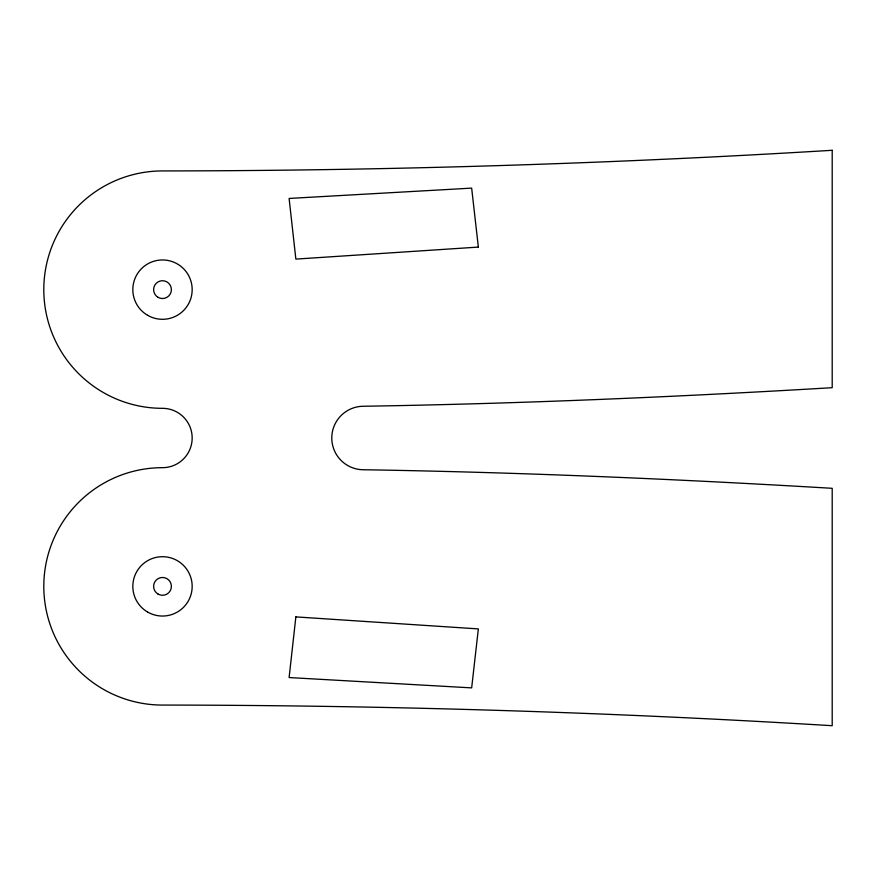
<?xml version="1.0" encoding="UTF-8"?>
<svg xmlns="http://www.w3.org/2000/svg" width="876" height="876" viewBox="0 0 876 876"><rect width="100%" height="100%" fill="white"/><g stroke="black" fill="none" stroke-linecap="round" stroke-linejoin="round"><path stroke-width="1.31" d="M295.858 616.901L289.113 677.553L471.66 687.879L478.351 628.913L295.858 616.901M478.351 247.087L295.858 259.099L289.113 198.447L471.66 188.121L478.351 247.087M832.2 150.289C609.236 163.867 385.878 170.754 162.498 170.929A118.698 118.698 0 0 0 43.8 289.627A118.698 118.698 0 0 0 162.498 408.325A29.675 29.675 0 0 1 192.172 438A29.675 29.675 0 0 1 162.498 467.675A118.698 118.698 0 0 0 43.8 586.372A118.698 118.698 0 0 0 162.498 705.07C385.878 705.246 609.236 712.133 832.2 725.711L832.2 488.315C676.119 479.041 519.862 472.274 363.518 469.744A31.744 31.744 0 0 1 331.785 438A31.744 31.744 0 0 1 363.518 406.256C519.862 403.726 676.119 396.959 832.2 387.685L832.2 150.289M147.661 612.072A29.675 29.675 0 0 0 192.172 586.372A29.675 29.675 0 0 0 147.661 560.673A29.675 29.675 0 0 0 147.661 612.072M158.052 297.336A8.902 8.902 0 0 0 171.4 289.627A8.902 8.902 0 0 0 158.052 281.919A8.902 8.902 0 0 0 158.052 297.336M158.052 594.081A8.902 8.902 0 0 0 171.4 586.372A8.902 8.902 0 0 0 158.052 578.664A8.902 8.902 0 0 0 158.052 594.081M147.661 315.327A29.675 29.675 0 0 0 192.172 289.627A29.675 29.675 0 0 0 147.661 263.928A29.675 29.675 0 0 0 147.661 315.327"/></g></svg>
